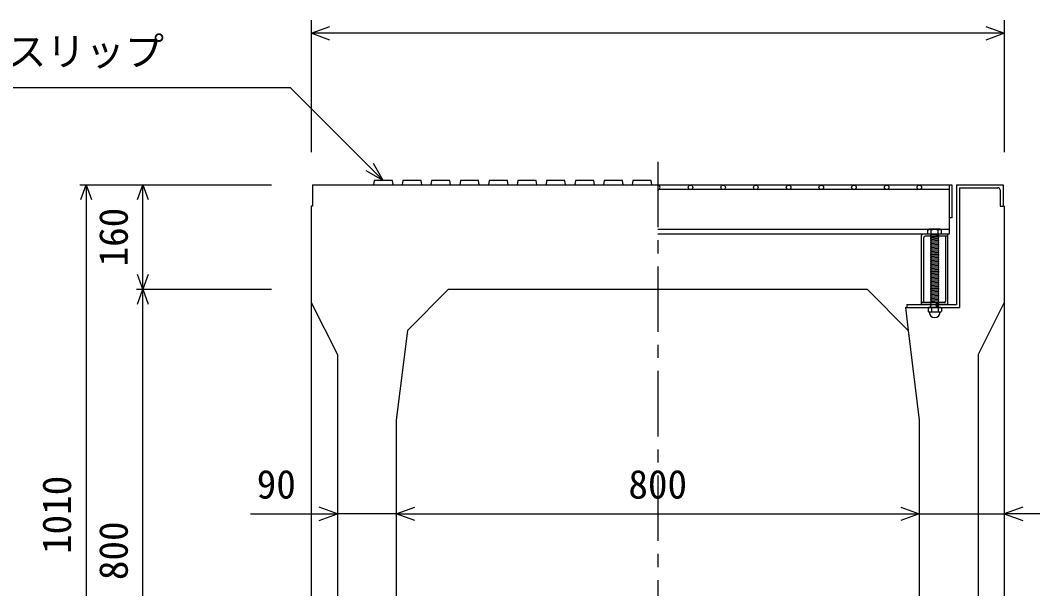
# Model space of a CAD drawing. Units: millimetres, scale not verified. Extents: x -16800 to 16800, y -5940 to 5940.
# Drawn here: x 6225 to 7773, y 2671 to 3541 of the extents above; entities that cross this region are included whole.
import ezdxf
from ezdxf.enums import TextEntityAlignment as Align

# ---------------------------------------------------------------- set-up
doc = ezdxf.new("R2010")
doc.units = ezdxf.units.MM
doc.header["$LTSCALE"] = 20
doc.linetypes.add('CHAIN1', pattern=[8, 5, -1, 1, -1])
doc.linetypes.add('DOTTED', pattern=[1.75, 0.25, -1.5])
for name, color, linetype, lineweight in [('0-0_DIM', 7, 'Continuous', 25), ('0-2_HATCH', 6, 'Continuous', 25), ('0-5_OUTLINE', 3, 'Continuous', 25)]:
    doc.layers.add(name, color=color, linetype=linetype, lineweight=lineweight)
doc.styles.add('ＭＳ ゴシック', font='')
doc.styles.get('ＭＳ ゴシック').set_extended_font_data('MS Gothic')

msp = doc.modelspace()

# ---------------------------------------------------------------- linework, layer by layer
at = {"layer": '0-0_DIM'}
for p, q in [((6670, 3541.4), (6670, 3339.66)), ((7730, 3541.4), (7730, 3339.66)), ((7730, 3521.4), (6670, 3521.4)), ((6080.9, 3438.37), (6637.79, 3438.37)), ((6780, 3296.16), (6637.79, 3438.37)), ((6780, 3296.16), (6765, 3322.14)), ((6780, 3296.16), (6754.02, 3311.16)), ((6315.8, 3289.66), (6609.13, 3289.66)), ((6325.8, 3289.66), (6325.8, 2279.66)), ((6412.46, 3129.66), (6412.46, 3289.66)), ((6402.46, 3129.66), (6609.13, 3129.66)), ((6412.46, 2329.66), (6412.46, 3129.66)), ((6577.17, 2786.22), (6710, 2786.22)), ((6800, 2786.22), (6710, 2786.22)), ((6800, 2786.22), (7600, 2786.22)), ((7600, 2786.22), (7730, 2786.22)), ((7881.6, 2786.22), (7730, 2786.22))]:
    msp.add_line(p, q, dxfattribs=at)
at = {"layer": '0-0_DIM', "linetype": 'CHAIN1'}
msp.add_line((7200, 3324.66), (7200, 1929.66), dxfattribs=at)
at = {"layer": '0-0_DIM'}
for points in [[(6698.23, 3511.14), (6670.04, 3521.4), (6698.23, 3531.66)], [(7701.85, 3531.66), (7730.04, 3521.4), (7701.85, 3511.14)], [(6317.59, 3267.11), (6325.8, 3289.66), (6334.01, 3267.11)], [(6404.26, 3267.11), (6412.46, 3289.66), (6420.67, 3267.11)], [(6420.67, 3152.21), (6412.46, 3129.66), (6404.26, 3152.21)], [(6404.26, 3107.11), (6412.46, 3129.66), (6420.67, 3107.11)], [(6681.81, 2775.96), (6710, 2786.22), (6681.81, 2796.48)], [(6828.19, 2775.96), (6800, 2786.22), (6828.19, 2796.48)], [(7571.81, 2796.48), (7600, 2786.22), (7571.81, 2775.96)], [(7758.19, 2796.48), (7730, 2786.22), (7758.19, 2775.96)]]:
    msp.add_lwpolyline(points, dxfattribs=at)
at = {"layer": '0-2_HATCH'}
for p, q in [((7650, 3289.16), (7200, 3289.16)), ((7645.5, 3289.16), (7645.5, 3214.16)), ((7650, 3239.16), (7650, 3289.16)), ((7657, 3289.66), (7657, 3106.16)), ((7661.5, 3285.16), (7661.5, 3101.66)), ((7661.5, 3285.16), (7720, 3285.16)), ((7645.5, 3282.16), (7200, 3282.16)), ((7723.5, 3281.66), (7723.5, 3256.66)), ((7723.5, 3256.66), (7728, 3256.66)), ((7650, 3239.16), (7645.5, 3239.16)), ((7615, 3221.66), (7613, 3220.16)), ((7613.33, 3220.44), (7615, 3221.66)), ((7632, 3221.66), (7615, 3221.66)), ((7633.67, 3220.44), (7632, 3221.66)), ((7614.32, 3221.16), (7200, 3221.16)), ((7645.5, 3214.16), (7200, 3214.16)), ((7603.5, 3106.16), (7603.5, 3212.16)), ((7643.5, 3214.16), (7605.5, 3214.16)), ((7606.7, 3109.36), (7606.7, 3208.96)), ((7643.5, 3210.96), (7608.7, 3210.96)), ((7613, 3214.16), (7613, 3220.16)), ((7634, 3214.16), (7613, 3214.16)), ((7617, 3214.16), (7630, 3214.16)), ((7617, 3213.16), (7618, 3214.16)), ((7618, 3212.16), (7617, 3213.16)), ((7617, 3211.16), (7618, 3212.16)), ((7618, 3210.16), (7617, 3211.16)), ((7617, 3209.16), (7618, 3210.16)), ((7630, 3210.16), (7617, 3209.16)), ((7618, 3208.16), (7617, 3209.16)), ((7617, 3207.16), (7618, 3208.16)), ((7630, 3208.16), (7617, 3207.16)), ((7618, 3206.16), (7617, 3207.16)), ((7617, 3205.16), (7618, 3206.16)), ((7630, 3206.16), (7617, 3205.16)), ((7618, 3214.16), (7618, 3220.16)), ((7629, 3214.16), (7629, 3220.16)), ((7629, 3213.16), (7630, 3214.16)), ((7630, 3212.16), (7629, 3213.16)), ((7629, 3209.16), (7630, 3210.16)), ((7630, 3208.16), (7629, 3209.16)), ((7629, 3207.16), (7630, 3208.16)), ((7630, 3206.16), (7629, 3207.16)), ((7629, 3205.16), (7630, 3206.16)), ((7645.5, 3221.16), (7632.68, 3221.16)), ((7634, 3214.16), (7634, 3220.16)), ((7640.3, 3111.36), (7640.3, 3210.96)), ((7643.5, 3108.16), (7643.5, 3214.16)), ((7618, 3204.16), (7617, 3205.16)), ((7617, 3203.16), (7618, 3204.16)), ((7630, 3204.16), (7617, 3203.16)), ((7618, 3202.16), (7617, 3203.16)), ((7630, 3202.16), (7617, 3201.16)), ((7617, 3201.16), (7618, 3202.16)), ((7630, 3200.16), (7617, 3199.16)), ((7618, 3198.16), (7617, 3199.16)), ((7630, 3198.16), (7617, 3197.16)), ((7617, 3197.16), (7618, 3198.16)), ((7618, 3196.16), (7617, 3197.16)), ((7630, 3196.16), (7617, 3195.16)), ((7617, 3195.16), (7618, 3196.16)), ((7618, 3194.16), (7617, 3195.16)), ((7630, 3194.16), (7617, 3193.16)), ((7617, 3193.16), (7618, 3194.16)), ((7618, 3192.16), (7617, 3193.16)), ((7630, 3192.16), (7617, 3191.16)), ((7617, 3191.16), (7618, 3192.16)), ((7618, 3190.16), (7617, 3191.16)), ((7630, 3204.16), (7629, 3205.16)), ((7629, 3201.16), (7630, 3202.16)), ((7630, 3200.16), (7629, 3201.16)), ((7629, 3199.16), (7630, 3200.16)), ((7630, 3198.16), (7629, 3199.16)), ((7629, 3197.16), (7630, 3198.16)), ((7629, 3197.16), (7630, 3196.16)), ((7629, 3195.16), (7630, 3196.16)), ((7629, 3195.16), (7630, 3194.16)), ((7629, 3193.16), (7630, 3194.16)), ((7629, 3193.16), (7630, 3192.16)), ((7629, 3191.16), (7630, 3192.16)), ((7629, 3191.16), (7630, 3190.16)), ((7630, 3190.16), (7617, 3189.16)), ((7617, 3189.16), (7618, 3190.16)), ((7618, 3188.16), (7617, 3189.16)), ((7630, 3188.16), (7617, 3187.16)), ((7617, 3187.16), (7618, 3188.16)), ((7618, 3186.16), (7617, 3187.16)), ((7630, 3186.16), (7617, 3185.16)), ((7617, 3185.16), (7618, 3186.16)), ((7618, 3184.16), (7617, 3185.16)), ((7630, 3184.16), (7617, 3183.16)), ((7617, 3183.16), (7618, 3184.16)), ((7618, 3182.16), (7617, 3183.16)), ((7630, 3182.16), (7617, 3181.16)), ((7617, 3181.16), (7618, 3182.16)), ((7618, 3180.16), (7617, 3181.16)), ((7630, 3180.16), (7617, 3179.16)), ((7617, 3179.16), (7618, 3180.16)), ((7618, 3178.16), (7617, 3179.16)), ((7630, 3178.16), (7617, 3177.16)), ((7617, 3177.16), (7618, 3178.16)), ((7618, 3176.16), (7617, 3177.16)), ((7630, 3176.16), (7617, 3175.16)), ((7617, 3175.16), (7618, 3176.16)), ((7618, 3174.16), (7617, 3175.16)), ((7629, 3189.16), (7630, 3190.16)), ((7629, 3189.16), (7630, 3188.16)), ((7629, 3187.16), (7630, 3188.16)), ((7629, 3187.16), (7630, 3186.16)), ((7629, 3185.16), (7630, 3186.16)), ((7629, 3185.16), (7630, 3184.16)), ((7629, 3183.16), (7630, 3184.16)), ((7629, 3183.16), (7630, 3182.16)), ((7629, 3181.16), (7630, 3182.16)), ((7629, 3181.16), (7630, 3180.16)), ((7629, 3179.16), (7630, 3180.16)), ((7629, 3179.16), (7630, 3178.16)), ((7629, 3177.16), (7630, 3178.16)), ((7629, 3177.16), (7630, 3176.16)), ((7629, 3175.16), (7630, 3176.16)), ((7629, 3175.16), (7630, 3174.16)), ((7630, 3174.16), (7617, 3173.16)), ((7617, 3173.16), (7618, 3174.16)), ((7618, 3172.16), (7617, 3173.16)), ((7630, 3172.16), (7617, 3171.16)), ((7617, 3171.16), (7618, 3172.16)), ((7618, 3170.16), (7617, 3171.16)), ((7630, 3170.16), (7617, 3169.16)), ((7617, 3169.16), (7618, 3170.16)), ((7618, 3168.16), (7617, 3169.16)), ((7630.01, 3168.16), (7617.01, 3167.16)), ((7617.01, 3167.16), (7618.01, 3168.16)), ((7618.01, 3166.16), (7617.01, 3167.16)), ((7630.01, 3166.16), (7617.01, 3165.16)), ((7617.01, 3165.16), (7618.01, 3166.16)), ((7618.01, 3164.16), (7617.01, 3165.16)), ((7630.01, 3164.15), (7617.01, 3163.15)), ((7617.01, 3163.15), (7618.01, 3164.15)), ((7618.01, 3162.15), (7617.01, 3163.15)), ((7630.01, 3162.15), (7617.01, 3161.15)), ((7617.01, 3161.15), (7618.01, 3162.15)), ((7618.01, 3160.15), (7617.01, 3161.15)), ((7630.02, 3160.15), (7617.01, 3159.15)), ((7617.01, 3159.15), (7618.01, 3160.15)), ((7629, 3173.16), (7630, 3174.16)), ((7629, 3173.16), (7630, 3172.16)), ((7629, 3171.16), (7630, 3172.16)), ((7629, 3171.16), (7630, 3170.16)), ((7629, 3169.16), (7630, 3170.16)), ((7629, 3169.16), (7630.01, 3168.16)), ((7629.01, 3167.16), (7630.01, 3168.16)), ((7629.01, 3167.16), (7630.01, 3166.16)), ((7629.01, 3165.16), (7630.01, 3166.16)), ((7629.01, 3165.16), (7630.01, 3164.15)), ((7629.01, 3163.15), (7630.01, 3164.15)), ((7629.01, 3163.15), (7630.01, 3162.15)), ((7629.01, 3161.15), (7630.01, 3162.15)), ((7629.01, 3161.15), (7630.02, 3160.15)), ((7629.02, 3159.15), (7630.02, 3160.15)), ((7618.01, 3158.15), (7617.01, 3159.15)), ((7617.01, 3155.16), (7618.01, 3156.16)), ((7630.01, 3156.15), (7617.01, 3155.15)), ((7618.01, 3154.16), (7617.01, 3155.15)), ((7630.01, 3154.16), (7617.01, 3153.16)), ((7617.01, 3153.16), (7618.01, 3154.16)), ((7618.01, 3152.16), (7617.01, 3153.16)), ((7630.01, 3152.15), (7617.01, 3151.15)), ((7617.01, 3151.15), (7618.01, 3152.15)), ((7618.01, 3150.15), (7617.01, 3151.15)), ((7630.02, 3158.15), (7617.02, 3157.15)), ((7617.02, 3157.15), (7618.02, 3158.15)), ((7618.02, 3156.15), (7617.02, 3157.15)), ((7630.02, 3150.15), (7617.02, 3149.15)), ((7617.02, 3149.15), (7618.02, 3150.15)), ((7618.02, 3148.15), (7617.02, 3149.15)), ((7630.02, 3148.15), (7617.02, 3147.15)), ((7617.02, 3147.15), (7618.02, 3148.15)), ((7618.02, 3146.15), (7617.02, 3147.15)), ((7630.02, 3146.15), (7617.02, 3145.15)), ((7617.02, 3145.15), (7618.02, 3146.15)), ((7618.02, 3144.15), (7617.02, 3145.15)), ((7630.02, 3144.15), (7617.02, 3143.15)), ((7617.02, 3143.15), (7618.02, 3144.15)), ((7629.01, 3155.15), (7630.01, 3156.15)), ((7629.01, 3155.15), (7630.01, 3154.15)), ((7629.01, 3153.15), (7630.01, 3154.16)), ((7629.01, 3153.15), (7630.01, 3152.15)), ((7629.01, 3151.15), (7630.01, 3152.15)), ((7629.01, 3151.15), (7630.02, 3150.15)), ((7629.02, 3159.15), (7630.02, 3158.15)), ((7629.02, 3157.15), (7630.02, 3158.15)), ((7629.02, 3157.15), (7630.02, 3156.15)), ((7629.02, 3149.15), (7630.02, 3150.15)), ((7629.02, 3149.15), (7630.02, 3148.15)), ((7629.02, 3147.15), (7630.02, 3148.15)), ((7629.02, 3147.15), (7630.02, 3146.15)), ((7629.02, 3145.15), (7630.02, 3146.15)), ((7629.02, 3145.15), (7630.02, 3144.14)), ((7629.02, 3143.14), (7630.02, 3144.14)), ((7618.02, 3142.15), (7617.02, 3143.15)), ((7630.03, 3142.14), (7617.03, 3141.14)), ((7617.03, 3141.14), (7618.03, 3142.14)), ((7618.03, 3140.14), (7617.03, 3141.14)), ((7630.03, 3140.14), (7617.03, 3139.14)), ((7617.03, 3139.14), (7618.03, 3140.14)), ((7618.03, 3138.14), (7617.03, 3139.14)), ((7630.03, 3138.14), (7617.03, 3137.14)), ((7617.03, 3137.14), (7618.03, 3138.14)), ((7618.03, 3136.14), (7617.03, 3137.14)), ((7630.03, 3136.14), (7617.03, 3135.14)), ((7617.03, 3135.14), (7618.03, 3136.14)), ((7618.03, 3134.14), (7617.03, 3135.14)), ((7617.04, 3133.14), (7618.04, 3134.14)), ((7630.04, 3134.13), (7617.04, 3133.13)), ((7618.04, 3132.14), (7617.04, 3133.13)), ((7630.04, 3132.13), (7617.04, 3131.13)), ((7617.04, 3131.13), (7618.04, 3132.13)), ((7618.04, 3130.13), (7617.04, 3131.13)), ((7630.04, 3130.13), (7617.04, 3129.13)), ((7617.04, 3129.13), (7618.04, 3130.13)), ((7618.04, 3128.13), (7617.04, 3129.13)), ((7629.02, 3143.14), (7630.03, 3142.14)), ((7629.03, 3141.14), (7630.03, 3142.14)), ((7629.03, 3141.14), (7630.03, 3140.14)), ((7629.03, 3139.14), (7630.03, 3140.14)), ((7629.03, 3139.14), (7630.03, 3138.14)), ((7629.03, 3137.14), (7630.03, 3138.14)), ((7629.03, 3137.14), (7630.03, 3136.14)), ((7629.03, 3135.14), (7630.03, 3136.14)), ((7629.03, 3135.14), (7630.04, 3134.13)), ((7629.04, 3133.13), (7630.04, 3134.13)), ((7629.04, 3133.13), (7630.04, 3132.13)), ((7629.04, 3131.13), (7630.04, 3132.13)), ((7629.04, 3131.13), (7630.04, 3130.13)), ((7629.04, 3129.13), (7630.04, 3130.13)), ((7629.04, 3129.13), (7630.04, 3128.13)), ((7630.04, 3128.13), (7617.04, 3127.13)), ((7617.04, 3127.13), (7618.04, 3128.13)), ((7618.04, 3126.13), (7617.04, 3127.13)), ((7630.05, 3126.13), (7617.04, 3125.13)), ((7617.04, 3125.13), (7618.04, 3126.13)), ((7618.04, 3124.13), (7617.04, 3125.13)), ((7617.05, 3123.13), (7618.05, 3124.13)), ((7630.05, 3124.12), (7617.05, 3123.12)), ((7618.05, 3122.13), (7617.05, 3123.12)), ((7630.05, 3122.12), (7617.05, 3121.12)), ((7617.05, 3121.12), (7618.05, 3122.12)), ((7618.05, 3120.12), (7617.05, 3121.12)), ((7630.05, 3120.12), (7617.05, 3119.12)), ((7617.05, 3119.12), (7618.05, 3120.12)), ((7618.05, 3118.12), (7617.05, 3119.12)), ((7630.05, 3118.12), (7617.05, 3117.12)), ((7617.05, 3117.12), (7618.05, 3118.12)), ((7618.05, 3116.12), (7617.05, 3117.12)), ((7630.06, 3116.12), (7617.06, 3115.12)), ((7617.06, 3115.12), (7618.06, 3116.12)), ((7618.06, 3114.12), (7617.06, 3115.12)), ((7630.06, 3114.11), (7617.06, 3113.11)), ((7617.06, 3113.11), (7618.06, 3114.11)), ((7618.06, 3112.11), (7617.06, 3113.11)), ((7629.04, 3127.13), (7630.04, 3128.13)), ((7629.04, 3127.13), (7630.05, 3126.13)), ((7629.04, 3125.13), (7630.05, 3126.13)), ((7629.05, 3125.13), (7630.05, 3124.12)), ((7629.05, 3123.12), (7630.05, 3124.12)), ((7629.05, 3123.12), (7630.05, 3122.12)), ((7629.05, 3121.12), (7630.05, 3122.12)), ((7629.05, 3121.12), (7630.05, 3120.12)), ((7629.05, 3119.12), (7630.05, 3120.12)), ((7629.05, 3119.12), (7630.05, 3118.12)), ((7629.05, 3117.12), (7630.05, 3118.12)), ((7629.06, 3117.12), (7630.06, 3116.12)), ((7629.06, 3115.12), (7630.06, 3116.12)), ((7629.06, 3115.12), (7630.06, 3114.11)), ((7629.06, 3113.11), (7630.06, 3114.11)), ((7629.06, 3113.11), (7630.06, 3112.11)), ((7578.5, 3101.66), (7661.5, 3101.66)), ((7578.63, 3101.66), (7582.86, 3066.8)), ((7581, 3106.16), (7581, 3101.66)), ((7581, 3106.16), (7657, 3106.16)), ((7638.3, 3109.36), (7603.5, 3109.36)), ((7641.5, 3106.16), (7603.5, 3106.16)), ((7614.16, 3101.66), (7613.29, 3101.01)), ((7613.29, 3101.01), (7613.29, 3095.83)), ((7632.84, 3101.66), (7614.16, 3101.66)), ((7630.06, 3112.11), (7617.06, 3111.11)), ((7617.06, 3111.11), (7618.06, 3112.11)), ((7618.06, 3110.11), (7617.06, 3111.11)), ((7630.06, 3110.11), (7617.06, 3109.11)), ((7617.06, 3109.11), (7618.06, 3110.11)), ((7618.06, 3108.11), (7617.06, 3109.11)), ((7617.07, 3107.11), (7618.07, 3108.11)), ((7618.07, 3106.11), (7617.07, 3107.11)), ((7617.07, 3105.11), (7618.07, 3106.11)), ((7618.07, 3104.11), (7617.07, 3105.11)), ((7617.07, 3103.1), (7618.07, 3104.1)), ((7618.07, 3102.1), (7617.07, 3103.1)), ((7617.63, 3101.66), (7618.07, 3102.1)), ((7618.4, 3101.01), (7618.4, 3095.83)), ((7628.6, 3101.01), (7628.6, 3095.83)), ((7629.06, 3111.11), (7630.06, 3112.11)), ((7629.06, 3111.11), (7630.06, 3110.11)), ((7629.06, 3109.11), (7630.06, 3110.11)), ((7629.06, 3109.11), (7630.07, 3108.11)), ((7629.07, 3107.11), (7630.07, 3108.11)), ((7629.07, 3107.11), (7630.07, 3106.11)), ((7629.07, 3105.11), (7630.07, 3106.11)), ((7629.07, 3105.11), (7630.07, 3104.1)), ((7629.07, 3103.1), (7630.07, 3104.1)), ((7629.07, 3103.1), (7630.07, 3102.1)), ((7629.63, 3101.66), (7630.07, 3102.1)), ((7632.84, 3101.66), (7633.71, 3101.01)), ((7633.71, 3101.01), (7633.71, 3095.83)), ((7614.99, 3094.86), (7613.29, 3095.83)), ((7614.99, 3094.53), (7614.99, 3094.86)), ((7632.01, 3094.86), (7614.99, 3094.86)), ((7632.01, 3094.53), (7614.99, 3094.53)), ((7632.01, 3094.86), (7633.71, 3095.83)), ((7632.01, 3094.53), (7632.01, 3094.86))]:
    msp.add_line(p, q, dxfattribs=at)
at = {"layer": '0-2_HATCH', "linetype": 'DOTTED'}
for p, q in [((7630, 3214.16), (7617, 3213.16)), ((7630, 3212.16), (7617, 3211.16)), ((7630.07, 3108.11), (7617.07, 3107.11)), ((7630.07, 3106.11), (7617.07, 3105.11)), ((7630.07, 3104.1), (7617.07, 3103.1)), ((7617.63, 3101.66), (7629.63, 3101.66)), ((7630.07, 3102.1), (7624.34, 3101.66))]:
    msp.add_line(p, q, dxfattribs=at)
at = {"layer": '0-2_HATCH'}
for points in [[(6795, 3289.66), (6794, 3296.16), (6766, 3296.16), (6765, 3289.66)], [(6839, 3289.66), (6838, 3296.16), (6810, 3296.16), (6809, 3289.66)], [(6883, 3289.66), (6882, 3296.16), (6854, 3296.16), (6853, 3289.66)], [(6927, 3289.66), (6926, 3296.16), (6898, 3296.16), (6897, 3289.66)], [(6971, 3289.66), (6970, 3296.16), (6942, 3296.16), (6941, 3289.66)], [(7015, 3289.66), (7014, 3296.16), (6986, 3296.16), (6985, 3289.66)], [(7059, 3289.66), (7058, 3296.16), (7030, 3296.16), (7029, 3289.66)], [(7103, 3289.66), (7102, 3296.16), (7074, 3296.16), (7073, 3289.66)], [(7147, 3289.66), (7146, 3296.16), (7118, 3296.16), (7117, 3289.66)], [(7191, 3289.66), (7190, 3296.16), (7162, 3296.16), (7161, 3289.66)], [(7630, 3210.16), (7629, 3211.16), (7630, 3212.16)], [(7617, 3199.16), (7618, 3200.16), (7617, 3201.16)], [(7630, 3202.16), (7629, 3203.16), (7630, 3204.16)]]:
    msp.add_lwpolyline(points, dxfattribs=at)
for centre in [(7250, 3285.66), (7300, 3285.66), (7350, 3285.66), (7400, 3285.66), (7450, 3285.66), (7500, 3285.66), (7550, 3285.66), (7600, 3285.66)]:
    msp.add_circle(centre, 3.5, dxfattribs=at)
for centre, radius, start, end in [((7200, 3285.66), 3.5, 270, 90), ((7720, 3281.66), 3.5, 0, 90), ((7605.5, 3212.16), 2, 90, 180), ((7608.7, 3208.96), 2, 90, 180), ((7615.5, 3217.54), 3.62, 46.39563, 133.60437), ((7623.5, 3205.54), 15.62, 69.39075, 110.60925), ((7631.5, 3217.54), 3.62, 46.39563, 133.60437), ((7615.85, 3096.32), 5.35, 61.49832, 118.50684), ((7623.5, 3081.24), 20.42, 75.52621, 104.47362), ((7631.15, 3096.31), 5.35, 61.49231, 118.50169), ((7638.3, 3111.36), 2, 270, 0), ((7641.5, 3108.16), 2, 270, 0), ((7615.85, 3100.53), 5.35, 241.49843, 298.50089), ((7623.5, 3094.53), 8.19, 180, 359.99995), ((7623.5, 3115.6), 20.42, 255.52638, 284.47374), ((7631.15, 3100.53), 5.35, 241.49989, 298.5)]:
    msp.add_arc(centre, radius, start, end, dxfattribs=at)
at = {"layer": '0-5_OUTLINE'}
for p, q in [((6672, 3289.66), (7200, 3289.66)), ((7657, 3289.66), (7728, 3289.66)), ((7728, 3289.66), (7728, 3256.66)), ((6670, 3256.66), (6670, 2279.66)), ((7730, 3256.66), (7728, 3256.66)), ((7730, 3256.66), (7730, 2279.66)), ((6817.14, 3066.8), (6880, 3129.66)), ((6880, 3129.66), (7520, 3129.66)), ((7582.86, 3066.8), (7520, 3129.66)), ((6670, 3109.66), (6710, 3029.66)), ((7730, 3109.66), (7690, 3029.66)), ((6817.14, 3066.8), (6800, 2929.66)), ((7582.86, 3066.8), (7600, 2929.66)), ((6710, 3029.66), (6710, 2279.66)), ((7690, 3029.66), (7690, 2279.66)), ((6800, 2929.66), (6800, 2279.66)), ((7600, 2929.66), (7600, 2279.66))]:
    msp.add_line(p, q, dxfattribs=at)
msp.add_lwpolyline([(6672, 3289.66), (6672, 3256.66), (6670, 3256.66)], dxfattribs=at)

# ---------------------------------------------------------------- texts
at = {"layer": '0-0_DIM', "style": 'ＭＳ ゴシック'}
for s, p in [('ノンスリップ', (6084.75, 3458.55)), ('90', (6586.57, 2796.22)), ('800', (7155, 2796.22))]:
    msp.add_text(s, height=43.99, dxfattribs=at).set_placement(p, align=Align.BOTTOM_LEFT)
for s, p in [('160', (6402.46, 3164.66)), ('1010', (6315.8, 2724.66)), ('800', (6402.46, 2684.66))]:
    msp.add_text(s, height=43.99, rotation=90, dxfattribs=at).set_placement(p, align=Align.BOTTOM_LEFT)

doc.saveas('drawing.dxf')
